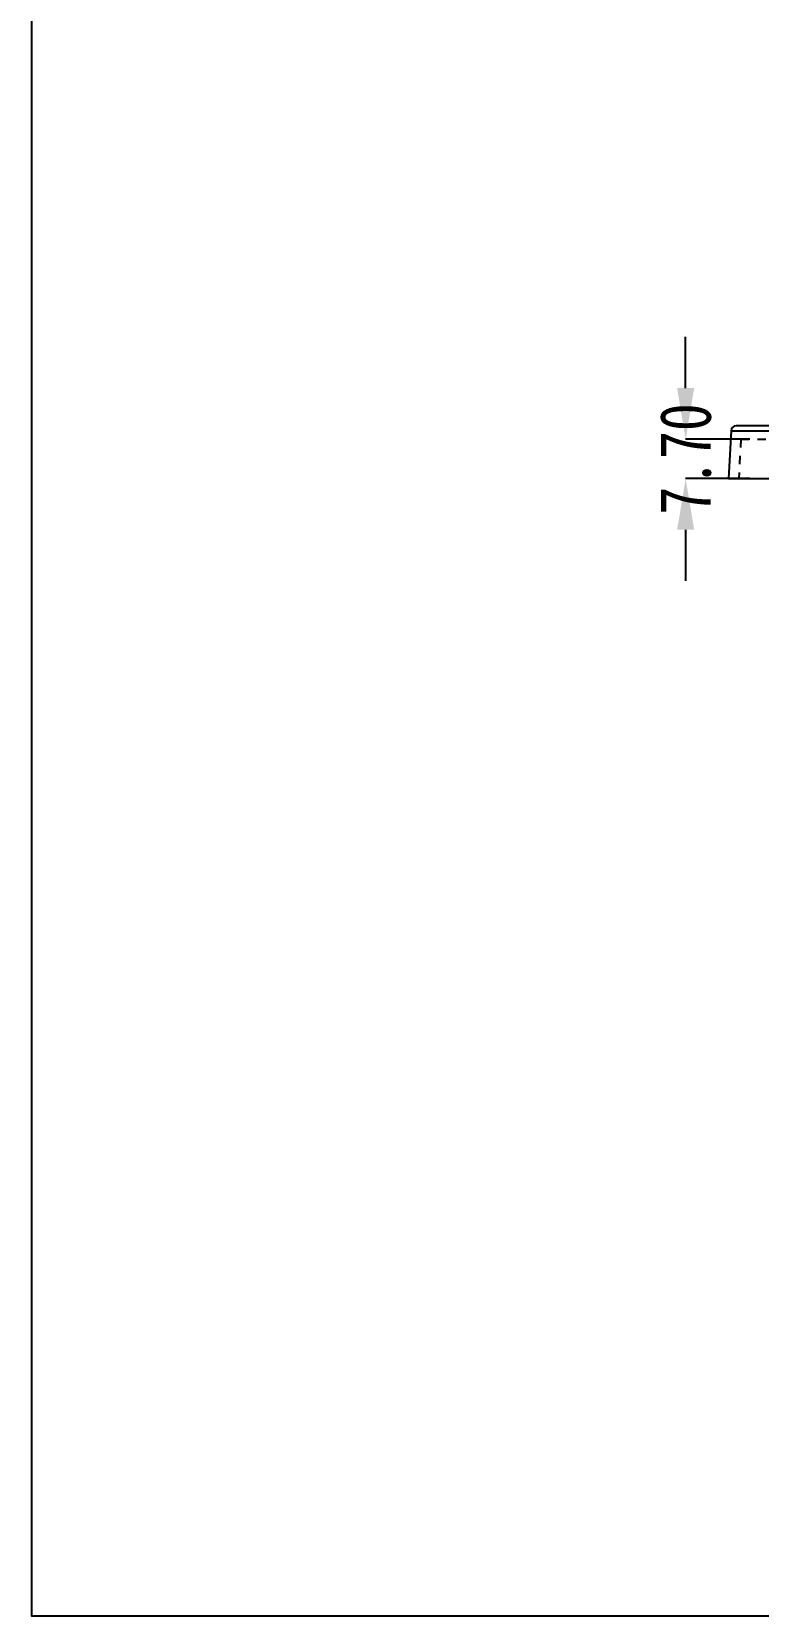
# Model space of a CAD drawing. Header units: millimetres. Extents: x -946 to 3963, y -10008 to 1396.
# Drawn here: x -306 to -163.9, y -373.3 to -63.5 of the extents above; entities that cross this region are included whole.
import ezdxf

# ---------------------------------------------------------------- set-up
doc = ezdxf.new("R2010")
doc.units = ezdxf.units.MM
doc.header["$LTSCALE"] = 16.335
doc.header["$PDMODE"] = 3
doc.header["$PDSIZE"] = 0.3125
doc.linetypes.add('HIDDEN', pattern=[0.2, 0.1, -0.1])
doc.layers.get('0').update_dxf_attribs({"linetype": 'CONTINUOUS'})
doc.layers.get('Defpoints').update_dxf_attribs({"linetype": 'CONTINUOUS'})
doc.layers.add('DEFAULT_2', color=8, linetype='HIDDEN')
doc.styles.get("Standard").update_dxf_attribs({"font": 'txt', "width": 0.8})
doc.dimstyles.new('11', dxfattribs={"dimtxt": 10, "dimasz": 10, "dimexe": 0, "dimexo": 0, "dimgap": 0, "dimtad": 0, "dimzin": 0, "dimdsep": 46, "dimtxsty": 'Standard', "dimcen": 0, "dimclrd": 4, "dimclre": 4, "dimclrt": 6, "dimazin": 0, "dimtfac": 1, "dimtofl": 0, "dimtmove": 0, "dimatfit": 3, "dimfxl": 0, "dimtolj": 1, "dimtzin": 0, "dimarcsym": 0})

# ---------------------------------------------------------------- blocks, each defined once
blk = doc.blocks.new('*D77')
at = {"color": 4, "lineweight": -2}
for p, q in [((-178.12, -133.17), (-178.12, -123.17)), ((-165.56, -143.17), (-178.12, -143.17)), ((-165.56, -150.87), (-178.12, -150.87)), ((-178.12, -160.87), (-178.12, -170.87))]:
    blk.add_line(p, q, dxfattribs=at)
at = {"color": 4}
for points in [[(-179.79, -133.17), (-176.46, -133.17), (-178.12, -143.17)], [(-179.79, -160.87), (-176.46, -160.87), (-178.12, -150.87)]]:
    blk.add_solid(points, dxfattribs=at)
at = {"layer": 'Defpoints', "color": 0}
for p in [(-165.56, -143.17), (-178.12, -150.87), (-165.56, -150.87)]:
    blk.add_point(p, dxfattribs=at)
at = {"color": 6, "insert": (-178.12, -147.02), "char_height": 10, "attachment_point": 5, "rotation": 90}
blk.add_mtext('\\A1;7.70', dxfattribs=at)

msp = doc.modelspace()

# ---------------------------------------------------------------- linework, layer by layer
at = {"color": 7, "linetype": 'Continuous'}
for p, q in [((-169.249, -141.519), (-169.739, -150.872)), ((-169.249, -141.519), (-137.57, -141.519)), ((-79.541, -140.572), (-168.251, -140.572)), ((-169.738, -150.872), (312.413, -150.872))]:
    msp.add_line(p, q, dxfattribs=at)
msp.add_lwpolyline([(-305.989, 246.368), (687.124, 246.368), (687.124, -373.333), (-305.989, -373.333)], close=True)
msp.add_arc((-168.251, -141.572), 1, 90, 177, dxfattribs=at)
at = {"layer": 'DEFAULT_2', "color": 8, "linetype": 'HIDDEN'}
for q in [(-167.739, -150.872), (243.857, -143.172)]:
    msp.add_line((-167.336, -143.172), q, dxfattribs=at)

# ---------------------------------------------------------------- dimensions: what is measured, and where the dimension line sits
dim = msp.add_linear_dim(base=(-178.125, -150.872), p1=(-165.557, -143.172), p2=(-165.557, -150.872), angle=90, dimstyle='11')
dim.commit()
dim.dimension.update_dxf_attribs({"geometry": '*D77', "text_midpoint": (-178.125, -147.022), "dimtype": 160})

doc.saveas('drawing.dxf')
